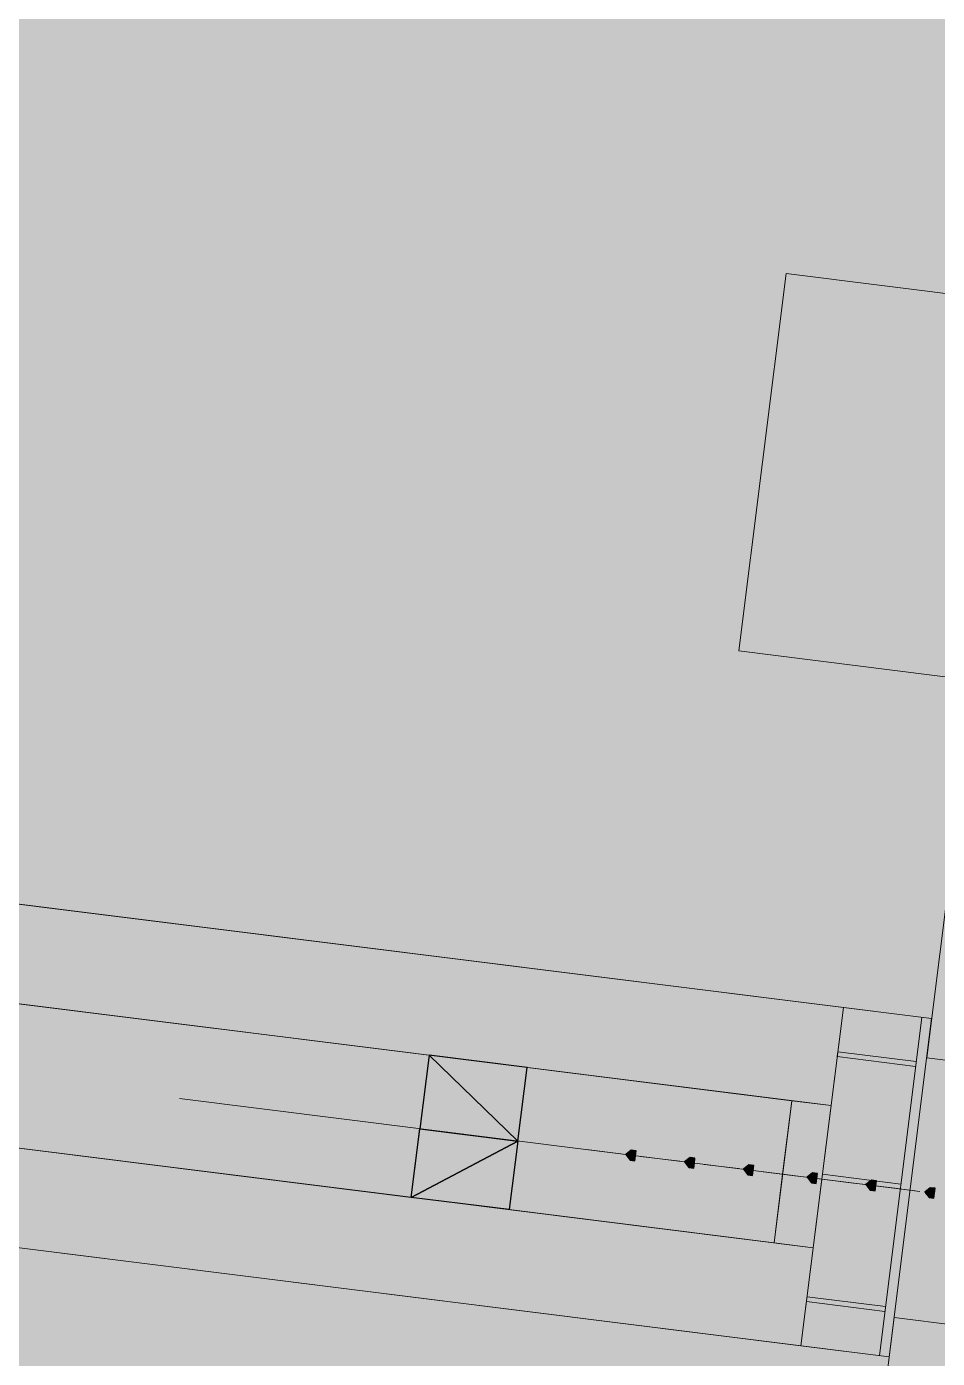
# Model space of a CAD drawing. Header units: metres. Extents: x -4 to 509425, y 7549 to 4732445.
# Drawn here: x 476066.327 to 476067.888, y 4719726.08 to 4719728.362 of the extents above; entities that cross this region are included whole.
import ezdxf

# ---------------------------------------------------------------- set-up
doc = ezdxf.new("R2010")
doc.units = ezdxf.units.M
doc.header["$LTSCALE"] = 0.01
doc.header["$MEASUREMENT"] = 0
doc.layers.get('0').update_dxf_attribs({"lineweight": 0})
doc.layers.add('_SUBESTACIÓN', color=1, linetype='Continuous')
doc.layers.add('SUBESTACION LA VID', color=253, linetype='Continuous')

# ---------------------------------------------------------------- blocks, each defined once
blk = doc.blocks.new('A$Cfff6051d')
at = {"layer": 'SUBESTACION LA VID', "transparency": 33554687}
h = blk.add_hatch(color=256, dxfattribs=at)
h.dxf.hatch_style = 2
h.paths.add_polyline_path([(476067.3705, 4719726.4268), (476067.3715, 4719726.4352), (476067.3631, 4719726.4363), (476067.3537, 4719726.4289), (476067.361, 4719726.4195), (476067.3694, 4719726.4184)])
h = blk.add_hatch(color=256, dxfattribs=at)
h.dxf.hatch_style = 2
h.paths.add_polyline_path([(476067.4713, 4719726.4142), (476067.4723, 4719726.4226), (476067.4639, 4719726.4236), (476067.4545, 4719726.4163), (476067.4618, 4719726.4068), (476067.4702, 4719726.4058)])
h = blk.add_hatch(color=256, dxfattribs=at)
h.dxf.hatch_style = 2
h.paths.add_polyline_path([(476067.5721, 4719726.4015), (476067.5731, 4719726.4099), (476067.5647, 4719726.411), (476067.5553, 4719726.4036), (476067.5626, 4719726.3942), (476067.571, 4719726.3931)])
h = blk.add_hatch(color=256, dxfattribs=at)
h.dxf.hatch_style = 2
h.paths.add_polyline_path([(476067.6813, 4719726.3878), (476067.6823, 4719726.3962), (476067.6739, 4719726.3973), (476067.6645, 4719726.3899), (476067.6718, 4719726.3805), (476067.6802, 4719726.3794)])
h = blk.add_hatch(color=256, dxfattribs=at)
h.dxf.hatch_style = 2
h.paths.add_polyline_path([(476067.6813, 4719726.3878), (476067.6823, 4719726.3962), (476067.6739, 4719726.3973), (476067.6645, 4719726.3899), (476067.6718, 4719726.3805), (476067.6802, 4719726.3794)])
h = blk.add_hatch(color=256, dxfattribs=at)
h.dxf.hatch_style = 2
h.paths.add_polyline_path([(476067.7821, 4719726.3752), (476067.7831, 4719726.3836), (476067.7747, 4719726.3847), (476067.7653, 4719726.3773), (476067.7726, 4719726.3679), (476067.781, 4719726.3668)])
h = blk.add_hatch(color=256, dxfattribs=at)
h.dxf.hatch_style = 2
h.paths.add_polyline_path([(476067.7821, 4719726.3752), (476067.7831, 4719726.3836), (476067.7747, 4719726.3847), (476067.7653, 4719726.3773), (476067.7726, 4719726.3679), (476067.781, 4719726.3668)])
h = blk.add_hatch(color=256, dxfattribs=at)
h.dxf.hatch_style = 2
h.paths.add_polyline_path([(476067.8829, 4719726.3626), (476067.8839, 4719726.371), (476067.8755, 4719726.372), (476067.8661, 4719726.3647), (476067.8734, 4719726.3552), (476067.8818, 4719726.3542)])
h = blk.add_hatch(color=256, dxfattribs=at)
h.dxf.hatch_style = 2
h.paths.add_polyline_path([(476067.8829, 4719726.3626), (476067.8839, 4719726.371), (476067.8755, 4719726.372), (476067.8661, 4719726.3647), (476067.8734, 4719726.3552), (476067.8818, 4719726.3542)])
at = {"layer": 'SUBESTACION LA VID', "lineweight": 15}
for p, q in [((476067.8777, 4719726.6618), (476054.8656, 4719728.2932)), ((476067.7055, 4719726.5128), (476054.9874, 4719728.1072)), ((476067.6749, 4719726.2692), (476054.9568, 4719727.8636)), ((476067.8051, 4719726.0822), (476054.7929, 4719727.7135)), ((476067.6539, 4719726.1012), (476067.7265, 4719726.6808)), ((476067.8609, 4719726.6639), (476067.7883, 4719726.0843)), ((476067.8777, 4719726.6618), (476067.8051, 4719726.0822)), ((476066.9861, 4719726.3555), (476067.0166, 4719726.5991)), ((476067.8504, 4719726.5799), (476067.716, 4719726.5968)), ((476067.1541, 4719726.3345), (476067.1846, 4719726.5781)), ((476067.8493, 4719726.3668), (476066.5892, 4719726.5247)), ((476067.3453, 4719726.43), (476067.2865, 4719726.4373)), ((476067.4461, 4719726.4173), (476067.3789, 4719726.4258)), ((476067.5469, 4719726.4047), (476067.4881, 4719726.4121)), ((476067.6477, 4719726.3921), (476067.5889, 4719726.3994)), ((476067.6477, 4719726.3921), (476067.5889, 4719726.3994)), ((476067.8251, 4719726.3783), (476067.6907, 4719726.3952)), ((476067.8241, 4719726.3699), (476067.6897, 4719726.3868)), ((476067.7485, 4719726.3794), (476067.6897, 4719726.3868)), ((476067.7485, 4719726.3794), (476067.6897, 4719726.3868)), ((476067.8577, 4719726.3657), (476067.7905, 4719726.3741)), ((476067.8577, 4719726.3657), (476067.7905, 4719726.3741)), ((476067.7977, 4719726.1599), (476067.6633, 4719726.1768)), ((476067.7988, 4719726.1683), (476067.6644, 4719726.1852))]:
    blk.add_line(p, q, dxfattribs=at)
at = {"layer": 'SUBESTACION LA VID', "lineweight": 0}
blk.add_line((476067.6539, 4719726.1012), (476067.8051, 4719726.0822), dxfattribs=at)
at = {"layer": 'SUBESTACION LA VID', "lineweight": 15}
for points in [[(476067.7265, 4719726.6808), (476065.3492, 4719726.9788), (476065.3555, 4719727.0292), (476065.3303, 4719727.0324), (476065.324, 4719726.982), (476061.3759, 4719727.477), (476061.3822, 4719727.5274), (476061.3654, 4719727.5295), (476061.3591, 4719727.4791), (476057.4109, 4719727.9741)], [(476066.2942, 4719726.6897), (476067.0166, 4719726.5991), (476067.0008, 4719726.4731), (476067.1688, 4719726.4521), (476067.1846, 4719726.5781), (476067.6383, 4719726.5212), (476067.6225, 4719726.3952), (476067.6897, 4719726.3868), (476067.7265, 4719726.6808)], [(476067.6539, 4719726.1012), (476065.2766, 4719726.3992), (476065.2702, 4719726.3488), (476065.245, 4719726.352), (476065.2514, 4719726.4024), (476061.3032, 4719726.8973), (476061.2969, 4719726.8469), (476061.2801, 4719726.8491), (476061.2864, 4719726.8995), (476057.3382, 4719727.3944)], [(476066.2637, 4719726.4461), (476066.9861, 4719726.3555), (476067.0008, 4719726.4731), (476067.1688, 4719726.4521), (476067.1541, 4719726.3345), (476067.6077, 4719726.2776), (476067.6225, 4719726.3952), (476067.6897, 4719726.3868), (476067.6539, 4719726.1012)], [(476068.3284, 4719727.1941), (476068.7316, 4719727.1435), (476068.8127, 4719727.7903), (476067.6283, 4719727.9388), (476067.5472, 4719727.292), (476067.9504, 4719727.2415)], [(476068.1381, 4719726.5609), (476068.2473, 4719726.5472), (476068.3821, 4719727.6225), (476068.0041, 4719727.6699), (476067.8693, 4719726.5946), (476067.9785, 4719726.5809)], [(476067.6539, 4719726.1012), (476067.8051, 4719726.0822), (476067.8777, 4719726.6618), (476067.7265, 4719726.6808), (476067.6539, 4719726.1012)], [(476067.8514, 4719726.5883), (476067.717, 4719726.6052), (476067.716, 4719726.5968)], [(476067.7055, 4719726.5128), (476067.6383, 4719726.5212), (476067.6077, 4719726.2776), (476067.6749, 4719726.2692)], [(476068.0823, 4719726.1157), (476068.1915, 4719726.102), (476068.0567, 4719725.0268), (476067.6787, 4719725.0742), (476067.8135, 4719726.1494), (476067.9227, 4719726.1357)]]:
    blk.add_lwpolyline(points, dxfattribs=at)
at = {"layer": 'SUBESTACION LA VID', "lineweight": 0}
for points in [[(476067.1846, 4719726.5781), (476066.1262, 4719726.7108), (476067.0166, 4719726.5991)], [(476067.1541, 4719726.3345), (476066.0957, 4719726.4672), (476066.9861, 4719726.3555)]]:
    blk.add_lwpolyline(points, dxfattribs=at)
at = {"layer": 'SUBESTACION LA VID'}
for points in [[(476067.0008, 4719726.4731), (476067.1688, 4719726.4521), (476067.0166, 4719726.5991)], [(476067.1688, 4719726.4521), (476067.1846, 4719726.5781), (476067.0166, 4719726.5991)], [(476066.9861, 4719726.3555), (476067.0008, 4719726.4731), (476067.1688, 4719726.4521)], [(476067.1541, 4719726.3345), (476066.9861, 4719726.3555), (476067.1688, 4719726.4521)], [(476067.3705, 4719726.4268), (476067.3715, 4719726.4352), (476067.3631, 4719726.4363), (476067.3537, 4719726.4289), (476067.361, 4719726.4195), (476067.3694, 4719726.4184)], [(476067.4713, 4719726.4142), (476067.4723, 4719726.4226), (476067.4639, 4719726.4236), (476067.4545, 4719726.4163), (476067.4618, 4719726.4068), (476067.4702, 4719726.4058)], [(476067.5721, 4719726.4015), (476067.5731, 4719726.4099), (476067.5647, 4719726.411), (476067.5553, 4719726.4036), (476067.5626, 4719726.3942), (476067.571, 4719726.3931)], [(476067.6813, 4719726.3878), (476067.6823, 4719726.3962), (476067.6739, 4719726.3973), (476067.6645, 4719726.3899), (476067.6718, 4719726.3805), (476067.6802, 4719726.3794)], [(476067.6813, 4719726.3878), (476067.6823, 4719726.3962), (476067.6739, 4719726.3973), (476067.6645, 4719726.3899), (476067.6718, 4719726.3805), (476067.6802, 4719726.3794)], [(476067.7821, 4719726.3752), (476067.7831, 4719726.3836), (476067.7747, 4719726.3847), (476067.7653, 4719726.3773), (476067.7726, 4719726.3679), (476067.781, 4719726.3668)], [(476067.7821, 4719726.3752), (476067.7831, 4719726.3836), (476067.7747, 4719726.3847), (476067.7653, 4719726.3773), (476067.7726, 4719726.3679), (476067.781, 4719726.3668)], [(476067.8829, 4719726.3626), (476067.8839, 4719726.371), (476067.8755, 4719726.372), (476067.8661, 4719726.3647), (476067.8734, 4719726.3552), (476067.8818, 4719726.3542)], [(476067.8829, 4719726.3626), (476067.8839, 4719726.371), (476067.8755, 4719726.372), (476067.8661, 4719726.3647), (476067.8734, 4719726.3552), (476067.8818, 4719726.3542)]]:
    blk.add_lwpolyline(points, close=True, dxfattribs=at)
at = {"layer": 'SUBESTACION LA VID', "lineweight": 0}
for points in [[(476067.0008, 4719726.4731), (476067.1688, 4719726.4521), (476067.0166, 4719726.5991)], [(476067.1688, 4719726.4521), (476067.1846, 4719726.5781), (476067.0166, 4719726.5991)], [(476066.9861, 4719726.3555), (476067.0008, 4719726.4731), (476067.1688, 4719726.4521)], [(476067.1541, 4719726.3345), (476066.9861, 4719726.3555), (476067.1688, 4719726.4521)], [(476067.3705, 4719726.4268), (476067.3715, 4719726.4352), (476067.3631, 4719726.4363), (476067.3537, 4719726.4289), (476067.361, 4719726.4195), (476067.3694, 4719726.4184)], [(476067.4713, 4719726.4142), (476067.4723, 4719726.4226), (476067.4639, 4719726.4236), (476067.4545, 4719726.4163), (476067.4618, 4719726.4068), (476067.4702, 4719726.4058)], [(476067.5721, 4719726.4015), (476067.5731, 4719726.4099), (476067.5647, 4719726.411), (476067.5553, 4719726.4036), (476067.5626, 4719726.3942), (476067.571, 4719726.3931)], [(476067.6813, 4719726.3878), (476067.6823, 4719726.3962), (476067.6739, 4719726.3973), (476067.6645, 4719726.3899), (476067.6718, 4719726.3805), (476067.6802, 4719726.3794)], [(476067.6813, 4719726.3878), (476067.6823, 4719726.3962), (476067.6739, 4719726.3973), (476067.6645, 4719726.3899), (476067.6718, 4719726.3805), (476067.6802, 4719726.3794)], [(476067.7821, 4719726.3752), (476067.7831, 4719726.3836), (476067.7747, 4719726.3847), (476067.7653, 4719726.3773), (476067.7726, 4719726.3679), (476067.781, 4719726.3668)], [(476067.7821, 4719726.3752), (476067.7831, 4719726.3836), (476067.7747, 4719726.3847), (476067.7653, 4719726.3773), (476067.7726, 4719726.3679), (476067.781, 4719726.3668)], [(476067.8829, 4719726.3626), (476067.8839, 4719726.371), (476067.8755, 4719726.372), (476067.8661, 4719726.3647), (476067.8734, 4719726.3552), (476067.8818, 4719726.3542)], [(476067.8829, 4719726.3626), (476067.8839, 4719726.371), (476067.8755, 4719726.372), (476067.8661, 4719726.3647), (476067.8734, 4719726.3552), (476067.8818, 4719726.3542)]]:
    blk.add_lwpolyline(points, close=True, dxfattribs=at)

msp = doc.modelspace()

# ---------------------------------------------------------------- hatches: boundary and pattern name
at = {"layer": '_SUBESTACIÓN', "transparency": 33554559}
h = msp.add_hatch(color=1, dxfattribs=at)
h.dxf.hatch_style = 1
h.paths.add_polyline_path([(475968.6399, 4719805.825), (476089.9386, 4719790.615), (476078.1686, 4719696.74), (475956.8686, 4719711.9502)])

# ---------------------------------------------------------------- block references
at = {"linetype": 'Continuous'}
msp.add_blockref('A$Cfff6051d', (0, 0), dxfattribs=at)

doc.saveas('drawing.dxf')
